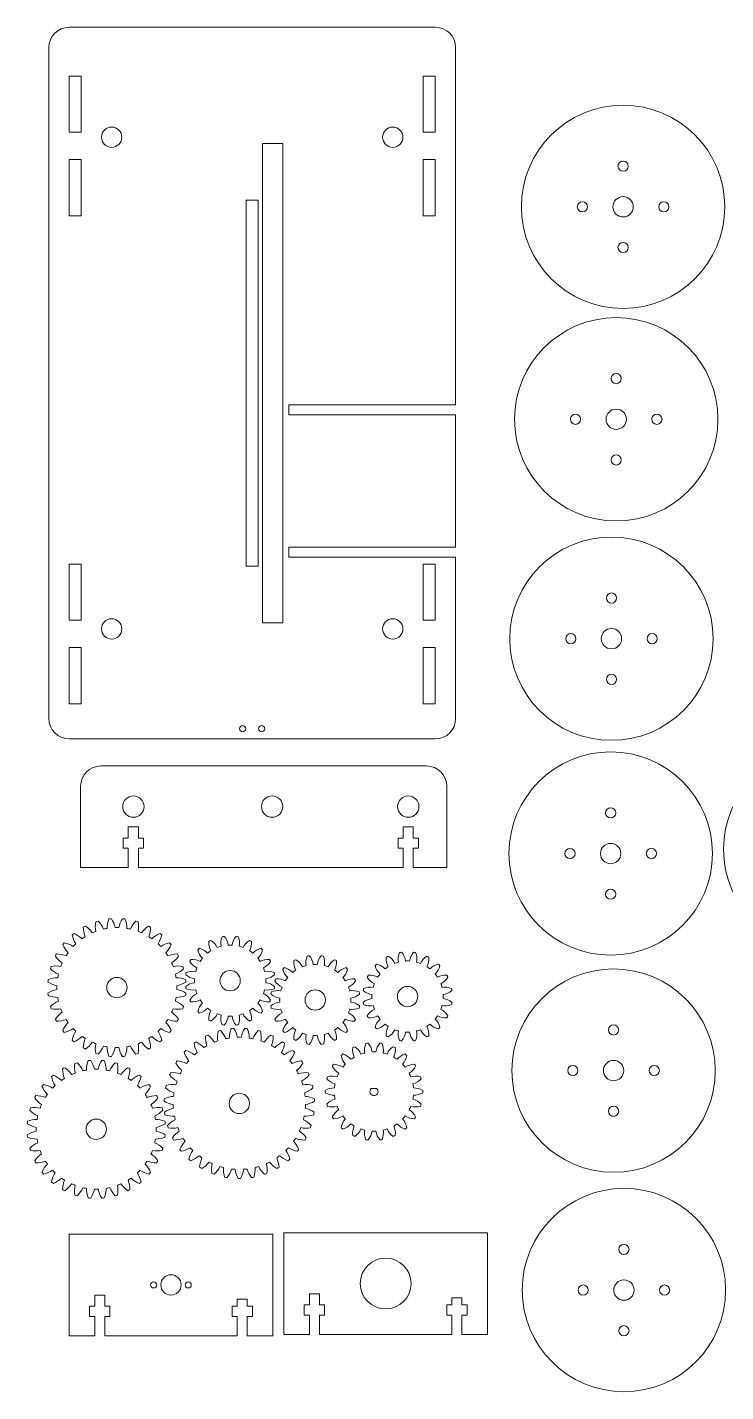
# Model space of a CAD drawing. Header units: millimetres. Extents: x 56 to 812, y 39 to 712.
# Drawn here: x 56 to 399, y 41 to 712 of the extents above; entities that cross this region are included whole.
import ezdxf

# ---------------------------------------------------------------- set-up
doc = ezdxf.new("R2010")
doc.units = ezdxf.units.MM

msp = doc.modelspace()

# ---------------------------------------------------------------- linework, layer by layer
at = {"color": 7, "linetype": 'Continuous', "lineweight": 15}
for p, q in [((256.42, 712.45), (76.42, 712.45)), ((66.42, 702.45), (66.42, 372.45)), ((266.42, 526.8), (266.42, 702.45)), ((82.42, 688.45), (76.42, 688.45)), ((76.42, 688.45), (76.42, 660.8)), ((82.42, 660.8), (82.42, 688.45)), ((256.42, 688.45), (250.42, 688.45)), ((250.42, 688.45), (250.42, 660.8)), ((256.42, 660.8), (256.42, 688.45)), ((76.42, 660.8), (82.42, 660.8)), ((250.42, 660.8), (256.42, 660.8)), ((171.42, 655.32), (171.42, 419.58)), ((181.42, 655.32), (171.42, 655.32)), ((181.42, 419.58), (181.42, 655.32)), ((82.42, 647.39), (76.42, 647.39)), ((76.42, 647.39), (76.42, 619.74)), ((82.42, 619.74), (82.42, 647.39)), ((256.42, 647.39), (250.42, 647.39)), ((250.42, 647.39), (250.42, 619.74)), ((256.42, 619.74), (256.42, 647.39)), ((169.42, 627.45), (163.42, 627.45)), ((163.42, 627.45), (163.42, 447.45)), ((169.42, 447.45), (169.42, 627.45)), ((76.42, 619.74), (82.42, 619.74)), ((250.42, 619.74), (256.42, 619.74)), ((266.42, 526.8), (184.42, 526.8)), ((184.42, 526.8), (184.42, 521.8)), ((184.42, 521.8), (266.42, 521.8)), ((266.42, 456.8), (266.42, 521.8)), ((266.42, 456.8), (184.42, 456.8)), ((184.42, 456.8), (184.42, 451.8)), ((184.42, 451.8), (266.42, 451.8)), ((266.42, 372.45), (266.42, 451.8)), ((82.42, 448.43), (76.42, 448.43)), ((76.42, 448.43), (76.42, 420.78)), ((82.42, 420.78), (82.42, 448.43)), ((163.42, 447.45), (169.42, 447.45)), ((256.42, 448.43), (250.42, 448.43)), ((250.42, 448.43), (250.42, 420.78)), ((256.42, 420.78), (256.42, 448.43)), ((76.42, 420.78), (82.42, 420.78)), ((171.42, 419.58), (181.42, 419.58)), ((250.42, 420.78), (256.42, 420.78)), ((82.42, 407.37), (76.42, 407.37)), ((76.42, 407.37), (76.42, 379.72)), ((82.42, 379.72), (82.42, 407.37)), ((256.42, 407.37), (250.42, 407.37)), ((250.42, 407.37), (250.42, 379.72)), ((256.42, 379.72), (256.42, 407.37)), ((76.42, 379.72), (82.42, 379.72)), ((250.42, 379.72), (256.42, 379.72)), ((76.42, 362.45), (256.42, 362.45)), ((252.07, 349.13), (92.07, 349.13)), ((82.07, 339.13), (82.07, 299.13)), ((262.07, 299.13), (262.07, 339.13)), ((105.52, 319.13), (110.52, 319.13)), ((105.52, 319.13), (105.52, 313.63)), ((110.52, 319.13), (110.52, 313.63)), ((245.62, 319.13), (240.62, 319.13)), ((240.62, 319.13), (240.62, 313.63)), ((245.62, 319.13), (245.62, 313.63)), ((103.02, 313.63), (105.52, 313.63)), ((103.02, 313.63), (103.02, 308.63)), ((110.52, 313.63), (113.02, 313.63)), ((113.02, 313.63), (113.02, 308.63)), ((238.12, 313.63), (240.62, 313.63)), ((238.12, 313.63), (238.12, 308.63)), ((245.62, 313.63), (248.12, 313.63)), ((248.12, 313.63), (248.12, 308.63)), ((103.02, 308.63), (105.52, 308.63)), ((105.52, 308.63), (105.52, 299.13)), ((110.52, 308.63), (110.52, 299.13)), ((110.52, 308.63), (113.02, 308.63)), ((238.12, 308.63), (240.62, 308.63)), ((240.62, 308.63), (240.62, 299.13)), ((245.62, 308.63), (245.62, 299.13)), ((245.62, 308.63), (248.12, 308.63)), ((82.07, 299.13), (105.52, 299.13)), ((110.52, 299.13), (240.62, 299.13)), ((245.62, 299.13), (262.07, 299.13)), ((227.56, 190.5), (224.96, 190.47)), ((76.49, 118.84), (76.49, 68.84)), ((176.49, 118.84), (76.49, 118.84)), ((176.49, 68.84), (176.49, 118.84)), ((182.03, 119.52), (182.03, 69.52)), ((282.03, 119.52), (182.03, 119.52)), ((282.03, 69.52), (282.03, 119.52)), ((93.99, 88.84), (88.99, 88.84)), ((88.99, 88.84), (88.99, 83.34)), ((93.99, 83.34), (93.99, 88.84)), ((199.53, 89.52), (194.53, 89.52)), ((194.53, 89.52), (194.53, 84.02)), ((199.53, 84.02), (199.53, 89.52)), ((269.53, 87.52), (264.53, 87.52)), ((264.53, 87.52), (264.53, 84.02)), ((269.53, 84.02), (269.53, 87.52)), ((88.99, 83.34), (86.49, 83.34)), ((86.49, 83.34), (86.49, 78.34)), ((96.49, 83.34), (93.99, 83.34)), ((96.49, 78.34), (96.49, 83.34)), ((158.99, 83.34), (156.49, 83.34)), ((156.49, 83.34), (156.49, 78.34)), ((163.99, 86.84), (158.99, 86.84)), ((158.99, 86.84), (158.99, 83.34)), ((163.99, 83.34), (163.99, 86.84)), ((166.49, 83.34), (163.99, 83.34)), ((166.49, 78.34), (166.49, 83.34)), ((194.53, 84.02), (192.03, 84.02)), ((192.03, 84.02), (192.03, 79.02)), ((202.03, 84.02), (199.53, 84.02)), ((202.03, 79.02), (202.03, 84.02)), ((264.53, 84.02), (262.03, 84.02)), ((262.03, 84.02), (262.03, 79.02)), ((272.03, 84.02), (269.53, 84.02)), ((272.03, 79.02), (272.03, 84.02)), ((86.49, 78.34), (88.99, 78.34)), ((88.99, 78.34), (88.99, 68.84)), ((93.99, 68.84), (93.99, 78.34)), ((93.99, 78.34), (96.49, 78.34)), ((156.49, 78.34), (158.99, 78.34)), ((158.99, 78.34), (158.99, 68.84)), ((163.99, 68.84), (163.99, 78.34)), ((163.99, 78.34), (166.49, 78.34)), ((192.03, 79.02), (194.53, 79.02)), ((194.53, 79.02), (194.53, 69.52)), ((199.53, 69.52), (199.53, 79.02)), ((199.53, 79.02), (202.03, 79.02)), ((262.03, 79.02), (264.53, 79.02)), ((264.53, 79.02), (264.53, 69.52)), ((269.53, 69.52), (269.53, 79.02)), ((269.53, 79.02), (272.03, 79.02)), ((76.49, 68.84), (88.99, 68.84)), ((93.99, 68.84), (158.99, 68.84)), ((163.99, 68.84), (176.49, 68.84)), ((182.03, 69.52), (194.53, 69.52)), ((199.53, 69.52), (264.53, 69.52)), ((269.53, 69.52), (282.03, 69.52))]:
    msp.add_line(p, q, dxfattribs=at)
for centre, radius in [((348.72, 624.14), 50), ((97.32, 658.38), 5), ((235.53, 658.38), 5), ((348.72, 644.14), 2.5), ((328.72, 624.14), 2.5), ((348.72, 624.14), 5), ((368.72, 624.14), 2.5), ((348.72, 604.14), 2.5), ((345.36, 519.63), 50), ((345.36, 539.63), 2.5), ((345.36, 519.63), 5), ((325.36, 519.63), 2.5), ((365.36, 519.63), 2.5), ((345.36, 499.63), 2.5), ((343.01, 411.72), 50), ((343.01, 431.72), 2.5), ((97.32, 416.52), 5), ((235.53, 416.52), 5), ((343.01, 411.72), 5), ((323.01, 411.72), 2.5), ((363.01, 411.72), 2.5), ((343.01, 391.72), 2.5), ((161.75, 367.45), 1.5), ((171.09, 367.45), 1.5), ((342.63, 306.04), 50), ((448.12, 308.09), 50), ((108.02, 329.13), 5.25), ((176.22, 329.13), 5.25), ((243.12, 329.13), 5.25), ((342.63, 326.04), 2.5), ((342.63, 306.04), 5), ((322.63, 306.04), 2.5), ((362.63, 306.04), 2.5), ((342.63, 286.04), 2.5), ((155.58, 243.49), 5), ((344.06, 199.27), 50), ((99.93, 240.1), 5), ((197.41, 233.99), 5), ((242.79, 235.69), 5), ((344.06, 219.27), 2.5), ((324.06, 199.27), 2.5), ((344.06, 199.27), 5), ((364.06, 199.27), 2.5), ((160.09, 183.14), 5), ((344.06, 179.27), 2.5), ((89.76, 170.42), 5), ((349.14, 91.32), 50), ((349.14, 111.32), 2.5), ((232.03, 94.52), 12.5), ((117.99, 93.84), 1.5), ((126.49, 93.84), 5), ((134.99, 93.84), 1.5), ((349.14, 91.32), 5), ((329.14, 91.32), 2.5), ((369.14, 91.32), 2.5), ((349.14, 71.32), 2.5)]:
    msp.add_circle(centre, radius, dxfattribs=at)
for centre, radius, start, end in [((76.42, 702.45), 10, 90, 180), ((256.42, 702.45), 10, 0, 90), ((76.42, 372.45), 10, 180, 270), ((256.42, 372.45), 10, 270, 0), ((92.07, 339.13), 10, 90, 180), ((252.07, 339.13), 10, 0, 90), ((99.93, 240.1), 34, 117.097, 119.153), ((96.17, 269.93), 12.8, 180.63006, 202.08427), ((77.22, 259.8), 12.8, 34.16573, 55.61994), ((102.06, 270.09), 12.8, 169.38006, 190.83427), ((99.93, 240.1), 34, 105.847, 107.903), ((81.5, 263.86), 12.8, 22.91573, 44.36994), ((99.93, 240.1), 29.5, 99.48271, 103.01729), ((107.87, 269.1), 12.8, 158.13006, 179.58427), ((99.93, 240.1), 34, 94.597, 96.653), ((86.49, 267), 12.8, 11.66573, 33.11994), ((99.93, 240.1), 29.5, 88.23271, 91.76729), ((113.38, 267), 12.8, 146.88006, 168.33427), ((99.93, 240.1), 34, 83.347, 85.403), ((91.99, 269.1), 12.8, 0.41573, 21.86994), ((99.93, 240.1), 29.5, 76.98271, 80.51729), ((118.37, 263.86), 12.8, 135.63006, 157.08427), ((99.93, 240.1), 34, 72.097, 74.153), ((97.8, 270.09), 12.8, 349.16573, 10.61994), ((122.65, 259.8), 12.8, 124.38006, 145.83427), ((99.93, 240.1), 34, 60.847, 62.903), ((103.7, 269.93), 12.8, 337.91573, 359.36994), ((99.93, 240.1), 34, 139.597, 141.653), ((71.41, 249.61), 12.8, 56.66573, 78.11994), ((99.93, 240.1), 34, 128.347, 130.403), ((90.42, 268.62), 12.8, 191.88006, 213.33427), ((73.81, 254.99), 12.8, 45.41573, 66.86994), ((99.93, 240.1), 29.5, 121.98271, 125.51729), ((99.93, 240.1), 29.5, 110.73271, 114.26729), ((99.93, 240.1), 29.5, 65.73271, 69.26729), ((99.93, 240.1), 29.5, 54.48271, 58.01729), ((126.05, 254.99), 12.8, 113.13006, 134.58427), ((109.44, 268.62), 12.8, 326.66573, 348.11994), ((99.93, 240.1), 34, 49.597, 51.653), ((128.46, 249.61), 12.8, 101.88006, 123.33427), ((99.93, 240.1), 34, 38.347, 40.403), ((153.09, 262.12), 8, 174.7925, 209.28707), ((155.58, 243.49), 22, 115.60803, 118.39197), ((141.98, 256.46), 8, 24.71293, 59.2075), ((158.97, 261.98), 8, 156.7925, 191.28707), ((155.58, 243.49), 22, 97.60803, 100.39197), ((146.65, 260.03), 8, 6.71293, 41.2075), ((164.51, 260.03), 8, 138.7925, 173.28707), ((155.58, 243.49), 22, 79.60803, 82.39197), ((152.2, 261.98), 8, 348.71293, 23.2075), ((169.19, 256.46), 8, 120.7925, 155.28707), ((158.08, 262.12), 8, 330.71293, 5.2075), ((155.58, 243.49), 22, 61.60803, 64.39197), ((99.93, 240.1), 34, 150.847, 152.903), ((80.23, 262.81), 12.8, 214.38006, 235.83427), ((70.1, 243.86), 12.8, 67.91573, 89.36994), ((85.04, 266.22), 12.8, 203.13006, 224.58427), ((99.93, 240.1), 29.5, 144.48271, 148.01729), ((99.93, 240.1), 29.5, 133.23271, 136.76729), ((99.93, 240.1), 29.5, 43.23271, 46.76729), ((114.83, 266.22), 12.8, 315.41573, 336.86994), ((99.93, 240.1), 29.5, 31.98271, 35.51729), ((129.77, 243.86), 12.8, 90.63006, 112.08427), ((119.64, 262.81), 12.8, 304.16573, 325.61994), ((99.93, 240.1), 34, 27.097, 29.153), ((155.58, 243.49), 22, 133.60803, 136.39197), ((147.46, 260.44), 8, 192.7925, 227.28707), ((138.64, 251.62), 8, 42.71293, 77.2075), ((155.58, 243.49), 17.5, 122.76933, 129.23067), ((155.58, 243.49), 17.5, 104.76933, 111.23067), ((155.58, 243.49), 17.5, 86.76933, 93.23067), ((155.58, 243.49), 17.5, 68.76933, 75.23067), ((155.58, 243.49), 17.5, 50.76933, 57.23067), ((172.53, 251.62), 8, 102.7925, 137.28707), ((163.71, 260.44), 8, 312.71293, 347.2075), ((155.58, 243.49), 22, 43.60803, 46.39197), ((200.8, 252.47), 8, 156.7925, 191.28707), ((197.41, 233.99), 22, 97.60803, 100.39197), ((188.48, 250.52), 8, 6.71293, 41.2075), ((206.35, 250.52), 8, 138.7925, 173.28707), ((197.41, 233.99), 22, 79.60803, 82.39197), ((194.03, 252.47), 8, 348.71293, 23.2075), ((240.3, 254.31), 8, 174.7925, 209.28707), ((242.79, 235.69), 22, 115.60803, 118.39197), ((229.19, 248.65), 8, 24.71293, 59.2075), ((246.18, 254.17), 8, 156.7925, 191.28707), ((242.79, 235.69), 22, 97.60803, 100.39197), ((233.86, 252.22), 8, 6.71293, 41.2075), ((251.72, 252.22), 8, 138.7925, 173.28707), ((242.79, 235.69), 22, 79.60803, 82.39197), ((239.41, 254.17), 8, 348.71293, 23.2075), ((256.4, 248.65), 8, 120.7925, 155.28707), ((245.29, 254.31), 8, 330.71293, 5.2075), ((242.79, 235.69), 22, 61.60803, 64.39197), ((99.93, 240.1), 34, 162.097, 164.153), ((76.17, 258.53), 12.8, 225.63006, 247.08427), ((69.94, 237.97), 12.8, 79.16573, 100.61994), ((99.93, 240.1), 29.5, 155.73271, 159.26729), ((99.93, 240.1), 29.5, 20.73271, 24.26729), ((129.93, 237.97), 12.8, 79.38006, 100.83427), ((123.69, 258.53), 12.8, 292.91573, 314.36994), ((99.93, 240.1), 34, 15.847, 17.903), ((155.58, 243.49), 22, 151.60803, 154.39197), ((142.62, 257.1), 8, 210.7925, 245.28707), ((136.96, 245.99), 8, 60.71293, 95.2075), ((155.58, 243.49), 17.5, 158.76933, 165.23067), ((155.58, 243.49), 17.5, 140.76933, 147.23067), ((155.58, 243.49), 17.5, 32.76933, 39.23067), ((174.21, 245.99), 8, 84.7925, 119.28707), ((168.55, 257.1), 8, 294.71293, 329.2075), ((155.58, 243.49), 17.5, 14.76933, 21.23067), ((155.58, 243.49), 22, 25.60803, 28.39197), ((197.41, 233.99), 22, 133.60803, 136.39197), ((189.29, 250.93), 8, 192.7925, 227.28707), ((180.47, 242.12), 8, 42.71293, 77.2075), ((197.41, 233.99), 17.5, 122.76933, 129.23067), ((194.92, 252.61), 8, 174.7925, 209.28707), ((197.41, 233.99), 22, 115.60803, 118.39197), ((183.81, 246.95), 8, 24.71293, 59.2075), ((197.41, 233.99), 17.5, 104.76933, 111.23067), ((197.41, 233.99), 17.5, 86.76933, 93.23067), ((197.41, 233.99), 17.5, 68.76933, 75.23067), ((211.02, 246.95), 8, 120.7925, 155.28707), ((199.91, 252.61), 8, 330.71293, 5.2075), ((197.41, 233.99), 17.5, 50.76933, 57.23067), ((197.41, 233.99), 22, 61.60803, 64.39197), ((214.36, 242.12), 8, 102.7925, 137.28707), ((205.54, 250.93), 8, 312.71293, 347.2075), ((197.41, 233.99), 22, 43.60803, 46.39197), ((242.79, 235.69), 22, 133.60803, 136.39197), ((234.67, 252.63), 8, 192.7925, 227.28707), ((225.85, 243.82), 8, 42.71293, 77.2075), ((242.79, 235.69), 17.5, 122.76933, 129.23067), ((242.79, 235.69), 17.5, 104.76933, 111.23067), ((242.79, 235.69), 17.5, 86.76933, 93.23067), ((242.79, 235.69), 17.5, 68.76933, 75.23067), ((242.79, 235.69), 17.5, 50.76933, 57.23067), ((259.74, 243.82), 8, 102.7925, 137.28707), ((250.92, 252.63), 8, 312.71293, 347.2075), ((242.79, 235.69), 22, 43.60803, 46.39197), ((99.93, 240.1), 34, 173.347, 175.403), ((73.03, 253.54), 12.8, 236.88006, 258.33427), ((70.93, 232.16), 12.8, 90.41573, 111.86994), ((99.93, 240.1), 29.5, 166.98271, 170.51729), ((99.93, 240.1), 29.5, 9.48271, 13.01729), ((128.93, 232.16), 12.8, 68.13006, 89.58427), ((126.83, 253.54), 12.8, 281.66573, 303.11994), ((99.93, 240.1), 34, 4.597, 6.653), ((155.58, 243.49), 22, 169.60803, 172.39197), ((139.05, 252.42), 8, 228.7925, 263.28707), ((139.05, 234.56), 8, 96.71293, 131.2075), ((137.1, 240.11), 8, 78.71293, 113.2075), ((155.58, 243.49), 17.5, 176.76933, 183.23067), ((174.07, 240.11), 8, 66.7925, 101.28707), ((172.12, 252.42), 8, 276.71293, 311.2075), ((155.58, 243.49), 17.5, 356.76933, 3.23067), ((172.12, 234.56), 8, 48.7925, 83.28707), ((155.58, 243.49), 22, 7.60803, 10.39197), ((197.41, 233.99), 22, 151.60803, 154.39197), ((184.45, 247.59), 8, 210.7925, 245.28707), ((178.79, 236.48), 8, 60.71293, 95.2075), ((197.41, 233.99), 17.5, 140.76933, 147.23067), ((197.41, 233.99), 17.5, 32.76933, 39.23067), ((216.04, 236.48), 8, 84.7925, 119.28707), ((210.38, 247.59), 8, 294.71293, 329.2075), ((197.41, 233.99), 22, 25.60803, 28.39197), ((242.79, 235.69), 22, 151.60803, 154.39197), ((229.83, 249.29), 8, 210.7925, 245.28707), ((224.17, 238.18), 8, 60.71293, 95.2075), ((242.79, 235.69), 17.5, 158.76933, 165.23067), ((242.79, 235.69), 17.5, 140.76933, 147.23067), ((242.79, 235.69), 17.5, 32.76933, 39.23067), ((261.42, 238.18), 8, 84.7925, 119.28707), ((255.76, 249.29), 8, 294.71293, 329.2075), ((242.79, 235.69), 17.5, 14.76933, 21.23067), ((242.79, 235.69), 22, 25.60803, 28.39197), ((73.03, 226.65), 12.8, 101.66573, 123.11994), ((99.93, 240.1), 34, 184.597, 186.653), ((70.93, 248.04), 12.8, 248.13006, 269.58427), ((99.93, 240.1), 29.5, 178.23271, 181.76729), ((99.93, 240.1), 29.5, 189.48271, 193.01729), ((99.93, 240.1), 29.5, 346.98271, 350.51729), ((128.93, 248.04), 12.8, 270.41573, 291.86994), ((99.93, 240.1), 29.5, 358.23271, 1.76729), ((126.83, 226.65), 12.8, 56.88006, 78.33427), ((99.93, 240.1), 34, 353.347, 355.403), ((155.58, 243.49), 22, 187.60803, 190.39197), ((137.1, 246.88), 8, 246.7925, 281.28707), ((142.62, 229.89), 8, 114.71293, 149.2075), ((155.58, 243.49), 17.5, 194.76933, 201.23067), ((155.58, 243.49), 17.5, 338.76933, 345.23067), ((168.55, 229.89), 8, 30.7925, 65.28707), ((174.07, 246.88), 8, 258.71293, 293.2075), ((197.41, 233.99), 22, 169.60803, 172.39197), ((180.88, 242.92), 8, 228.7925, 263.28707), ((178.93, 230.6), 8, 78.71293, 113.2075), ((155.58, 243.49), 22, 349.60803, 352.39197), ((197.41, 233.99), 17.5, 176.76933, 183.23067), ((197.41, 233.99), 17.5, 158.76933, 165.23067), ((197.41, 233.99), 17.5, 14.76933, 21.23067), ((215.9, 230.6), 8, 66.7925, 101.28707), ((213.95, 242.92), 8, 276.71293, 311.2075), ((197.41, 233.99), 17.5, 356.76933, 3.23067), ((197.41, 233.99), 22, 7.60803, 10.39197), ((242.79, 235.69), 22, 169.60803, 172.39197), ((226.26, 244.62), 8, 228.7925, 263.28707), ((224.31, 232.3), 8, 78.71293, 113.2075), ((242.79, 235.69), 17.5, 176.76933, 183.23067), ((261.28, 232.3), 8, 66.7925, 101.28707), ((259.33, 244.62), 8, 276.71293, 311.2075), ((242.79, 235.69), 17.5, 356.76933, 3.23067), ((242.79, 235.69), 22, 7.60803, 10.39197), ((76.17, 221.66), 12.8, 112.91573, 134.36994), ((99.93, 240.1), 34, 195.847, 197.903), ((69.94, 242.23), 12.8, 259.38006, 280.83427), ((99.93, 240.1), 29.5, 200.73271, 204.26729), ((99.93, 240.1), 29.5, 335.73271, 339.26729), ((129.93, 242.23), 12.8, 259.16573, 280.61994), ((123.69, 221.66), 12.8, 45.63006, 67.08427), ((99.93, 240.1), 34, 342.097, 344.153), ((155.58, 243.49), 22, 205.60803, 208.39197), ((136.96, 241), 8, 264.7925, 299.28707), ((147.46, 226.55), 8, 132.71293, 167.2075), ((155.58, 243.49), 22, 223.60803, 226.39197), ((138.64, 235.36), 8, 282.7925, 317.28707), ((155.58, 243.49), 17.5, 212.76933, 219.23067), ((155.58, 243.49), 17.5, 230.76933, 237.23067), ((153.09, 224.86), 8, 150.71293, 185.2075), ((155.58, 243.49), 17.5, 302.76933, 309.23067), ((158.08, 224.86), 8, 354.7925, 29.28707), ((172.53, 235.36), 8, 222.71293, 257.2075), ((155.58, 243.49), 17.5, 320.76933, 327.23067), ((163.71, 226.55), 8, 12.7925, 47.28707), ((174.21, 241), 8, 240.71293, 275.2075), ((155.58, 243.49), 22, 313.60803, 316.39197), ((155.58, 243.49), 22, 331.60803, 334.39197), ((180.88, 225.06), 8, 96.71293, 131.2075), ((197.41, 233.99), 22, 187.60803, 190.39197), ((178.93, 237.37), 8, 246.7925, 281.28707), ((197.41, 233.99), 17.5, 194.76933, 201.23067), ((197.41, 233.99), 17.5, 338.76933, 345.23067), ((215.9, 237.37), 8, 258.71293, 293.2075), ((213.95, 225.06), 8, 48.7925, 83.28707), ((197.41, 233.99), 22, 349.60803, 352.39197), ((226.26, 226.76), 8, 96.71293, 131.2075), ((242.79, 235.69), 22, 187.60803, 190.39197), ((224.31, 239.07), 8, 246.7925, 281.28707), ((229.83, 222.08), 8, 114.71293, 149.2075), ((242.79, 235.69), 17.5, 194.76933, 201.23067), ((242.79, 235.69), 17.5, 338.76933, 345.23067), ((255.76, 222.08), 8, 30.7925, 65.28707), ((261.28, 239.07), 8, 258.71293, 293.2075), ((259.33, 226.76), 8, 48.7925, 83.28707), ((242.79, 235.69), 22, 349.60803, 352.39197), ((80.23, 217.38), 12.8, 124.16573, 145.61994), ((99.93, 240.1), 34, 207.097, 209.153), ((70.1, 236.33), 12.8, 270.63006, 292.08427), ((85.04, 213.98), 12.8, 135.41573, 156.86994), ((99.93, 240.1), 29.5, 211.98271, 215.51729), ((99.93, 240.1), 29.5, 324.48271, 328.01729), ((114.83, 213.98), 12.8, 23.13006, 44.58427), ((129.77, 236.33), 12.8, 247.91573, 269.36994), ((119.64, 217.38), 12.8, 34.38006, 55.83427), ((99.93, 240.1), 34, 330.847, 332.903), ((155.58, 243.49), 22, 241.60803, 244.39197), ((141.98, 230.52), 8, 300.7925, 335.28707), ((155.58, 243.49), 17.5, 248.76933, 255.23067), ((158.97, 225.01), 8, 168.71293, 203.2075), ((155.58, 243.49), 22, 259.60803, 262.39197), ((146.65, 226.96), 8, 318.7925, 353.28707), ((155.58, 243.49), 17.5, 266.76933, 273.23067), ((164.51, 226.96), 8, 186.71293, 221.2075), ((155.58, 243.49), 22, 277.60803, 280.39197), ((152.2, 225.01), 8, 336.7925, 11.28707), ((155.58, 243.49), 17.5, 284.76933, 291.23067), ((169.19, 230.52), 8, 204.71293, 239.2075), ((155.58, 243.49), 22, 295.60803, 298.39197), ((184.45, 220.38), 8, 114.71293, 149.2075), ((197.41, 233.99), 22, 205.60803, 208.39197), ((178.79, 231.49), 8, 264.7925, 299.28707), ((189.29, 217.04), 8, 132.71293, 167.2075), ((197.41, 233.99), 17.5, 212.76933, 219.23067), ((197.41, 233.99), 17.5, 320.76933, 327.23067), ((205.54, 217.04), 8, 12.7925, 47.28707), ((216.04, 231.49), 8, 240.71293, 275.2075), ((210.38, 220.38), 8, 30.7925, 65.28707), ((197.41, 233.99), 22, 331.60803, 334.39197), ((242.79, 235.69), 22, 205.60803, 208.39197), ((224.17, 233.19), 8, 264.7925, 299.28707), ((234.67, 218.74), 8, 132.71293, 167.2075), ((225.85, 227.56), 8, 282.7925, 317.28707), ((242.79, 235.69), 17.5, 212.76933, 219.23067), ((242.79, 235.69), 17.5, 230.76933, 237.23067), ((242.79, 235.69), 17.5, 302.76933, 309.23067), ((259.74, 227.56), 8, 222.71293, 257.2075), ((242.79, 235.69), 17.5, 320.76933, 327.23067), ((250.92, 218.74), 8, 12.7925, 47.28707), ((261.42, 233.19), 8, 240.71293, 275.2075), ((242.79, 235.69), 22, 331.60803, 334.39197), ((99.93, 240.1), 34, 218.347, 220.403), ((71.41, 230.59), 12.8, 281.88006, 303.33427), ((90.42, 211.57), 12.8, 146.66573, 168.11994), ((99.93, 240.1), 29.5, 223.23271, 226.76729), ((73.81, 225.2), 12.8, 293.13006, 314.58427), ((99.93, 240.1), 29.5, 234.48271, 238.01729), ((96.17, 210.26), 12.8, 157.91573, 179.36994), ((99.93, 240.1), 29.5, 301.98271, 305.51729), ((103.7, 210.26), 12.8, 0.63006, 22.08427), ((126.05, 225.2), 12.8, 225.41573, 246.86994), ((99.93, 240.1), 29.5, 313.23271, 316.76729), ((109.44, 211.57), 12.8, 11.88006, 33.33427), ((128.46, 230.59), 12.8, 236.66573, 258.11994), ((99.93, 240.1), 34, 319.597, 321.653), ((157.47, 215.92), 14, 178.86675, 198.47508), ((160.09, 183.14), 37, 114.75424, 116.67433), ((136.08, 205.62), 14, 32.95349, 52.56182), ((163.37, 215.86), 14, 168.58104, 188.18936), ((160.09, 183.14), 37, 104.46853, 106.38861), ((140.48, 209.54), 14, 22.66778, 42.27611), ((160.09, 183.14), 32.5, 98.70179, 101.86964), ((169.16, 214.75), 14, 158.29532, 177.90365), ((160.09, 183.14), 37, 94.18281, 96.1029), ((145.51, 212.62), 14, 12.38207, 31.99039), ((160.09, 183.14), 32.5, 88.41608, 91.58392), ((174.66, 212.62), 14, 148.00961, 167.61793), ((160.09, 183.14), 37, 83.8971, 85.81719), ((151.01, 214.75), 14, 2.09635, 21.70468), ((160.09, 183.14), 32.5, 78.13036, 81.29821), ((179.69, 209.54), 14, 137.72389, 157.33222), ((160.09, 183.14), 37, 73.61139, 75.53147), ((156.8, 215.86), 14, 351.81064, 11.41896), ((184.09, 205.62), 14, 127.43818, 147.04651), ((160.09, 183.14), 37, 63.32567, 65.24576), ((162.7, 215.92), 14, 341.52492, 1.13325), ((197.41, 233.99), 22, 223.60803, 226.39197), ((180.47, 225.86), 8, 282.7925, 317.28707), ((197.41, 233.99), 17.5, 230.76933, 237.23067), ((194.92, 215.36), 8, 150.71293, 185.2075), ((183.81, 221.02), 8, 300.7925, 335.28707), ((197.41, 233.99), 17.5, 248.76933, 255.23067), ((200.8, 215.5), 8, 168.71293, 203.2075), ((188.48, 217.45), 8, 318.7925, 353.28707), ((197.41, 233.99), 17.5, 266.76933, 273.23067), ((206.35, 217.45), 8, 186.71293, 221.2075), ((194.03, 215.5), 8, 336.7925, 11.28707), ((197.41, 233.99), 17.5, 284.76933, 291.23067), ((211.02, 221.02), 8, 204.71293, 239.2075), ((197.41, 233.99), 17.5, 302.76933, 309.23067), ((199.91, 215.36), 8, 354.7925, 29.28707), ((214.36, 225.86), 8, 222.71293, 257.2075), ((197.41, 233.99), 22, 313.60803, 316.39197), ((242.79, 235.69), 22, 223.60803, 226.39197), ((240.3, 217.06), 8, 150.71293, 185.2075), ((242.79, 235.69), 22, 241.60803, 244.39197), ((229.19, 222.72), 8, 300.7925, 335.28707), ((242.79, 235.69), 17.5, 248.76933, 255.23067), ((246.18, 217.2), 8, 168.71293, 203.2075), ((233.86, 219.15), 8, 318.7925, 353.28707), ((242.79, 235.69), 17.5, 266.76933, 273.23067), ((251.72, 219.15), 8, 186.71293, 221.2075), ((239.41, 217.2), 8, 336.7925, 11.28707), ((242.79, 235.69), 17.5, 284.76933, 291.23067), ((256.4, 222.72), 8, 204.71293, 239.2075), ((245.29, 217.06), 8, 354.7925, 29.28707), ((242.79, 235.69), 22, 295.60803, 298.39197), ((242.79, 235.69), 22, 313.60803, 316.39197), ((99.93, 240.1), 34, 229.597, 231.653), ((99.93, 240.1), 34, 240.847, 242.903), ((77.22, 220.39), 12.8, 304.38006, 325.83427), ((99.93, 240.1), 29.5, 245.73271, 249.26729), ((102.06, 210.1), 12.8, 169.16573, 190.61994), ((81.5, 216.34), 12.8, 315.63006, 337.08427), ((99.93, 240.1), 29.5, 256.98271, 260.51729), ((107.87, 211.1), 12.8, 180.41573, 201.86994), ((86.49, 213.2), 12.8, 326.88006, 348.33427), ((99.93, 240.1), 29.5, 268.23271, 271.76729), ((113.38, 213.2), 12.8, 191.66573, 213.11994), ((91.99, 211.1), 12.8, 338.13006, 359.58427), ((99.93, 240.1), 29.5, 279.48271, 283.01729), ((118.37, 216.34), 12.8, 202.91573, 224.36994), ((99.93, 240.1), 29.5, 290.73271, 294.26729), ((97.8, 210.1), 12.8, 349.38006, 10.83427), ((122.65, 220.39), 12.8, 214.16573, 235.61994), ((99.93, 240.1), 34, 297.097, 299.153), ((99.93, 240.1), 34, 308.347, 310.403), ((160.09, 183.14), 37, 135.32567, 137.24576), ((146.12, 212.91), 14, 199.43818, 219.04651), ((129.71, 195.75), 14, 53.52492, 73.13325), ((160.09, 183.14), 37, 125.03996, 126.96004), ((151.66, 214.93), 14, 189.15246, 208.76079), ((160.09, 183.14), 32.5, 129.55893, 132.72678), ((132.45, 200.97), 14, 43.23921, 62.84754), ((160.09, 183.14), 32.5, 119.27322, 122.44107), ((160.09, 183.14), 32.5, 108.98751, 112.15535), ((160.09, 183.14), 32.5, 67.84465, 71.01249), ((160.09, 183.14), 32.5, 57.55893, 60.72678), ((187.72, 200.97), 14, 117.15246, 136.76079), ((168.51, 214.93), 14, 331.23921, 350.84754), ((160.09, 183.14), 32.5, 47.27322, 50.44107), ((160.09, 183.14), 37, 53.03996, 54.96004), ((190.46, 195.75), 14, 106.86675, 126.47508), ((174.05, 212.91), 14, 320.95349, 340.56182), ((160.09, 183.14), 37, 42.75424, 44.67433), ((197.41, 233.99), 22, 241.60803, 244.39197), ((197.41, 233.99), 22, 259.60803, 262.39197), ((197.41, 233.99), 22, 277.60803, 280.39197), ((197.41, 233.99), 22, 295.60803, 298.39197), ((224.55, 209.56), 8.8, 173.51196, 204.82125), ((226.28, 188.96), 24, 113.22328, 115.86763), ((211.84, 203.76), 8.8, 24.26966, 55.57895), ((230.42, 209.22), 8.8, 157.14832, 188.45761), ((226.28, 188.96), 24, 96.85964, 99.50399), ((216.59, 207.23), 8.8, 7.90603, 39.21532), ((226.28, 188.96), 19.5, 87.15396, 92.84604), ((235.96, 207.23), 8.8, 140.78468, 172.09397), ((226.28, 188.96), 24, 80.49601, 83.14036), ((222.13, 209.22), 8.8, 351.54239, 22.85168), ((240.72, 203.76), 8.8, 124.42105, 155.73034), ((226.28, 188.96), 24, 64.13237, 66.77672), ((228, 209.56), 8.8, 335.17875, 6.48804), ((242.79, 235.69), 22, 259.60803, 262.39197), ((242.79, 235.69), 22, 277.60803, 280.39197), ((91.89, 200.42), 12.8, 169.38006, 190.83427), ((89.76, 170.42), 34, 105.847, 107.903), ((71.32, 194.18), 12.8, 22.91573, 44.36994), ((97.7, 199.42), 12.8, 158.13006, 179.58427), ((89.76, 170.42), 34, 94.597, 96.653), ((76.31, 197.32), 12.8, 11.66573, 33.11994), ((99.93, 240.1), 34, 252.097, 254.153), ((103.2, 197.32), 12.8, 146.88006, 168.33427), ((89.76, 170.42), 34, 83.347, 85.403), ((81.82, 199.42), 12.8, 0.41573, 21.86994), ((99.93, 240.1), 34, 263.347, 265.403), ((108.19, 194.18), 12.8, 135.63006, 157.08427), ((89.76, 170.42), 34, 72.097, 74.153), ((87.63, 200.42), 12.8, 349.16573, 10.61994), ((99.93, 240.1), 34, 274.597, 276.653), ((99.93, 240.1), 34, 285.847, 287.903), ((160.09, 183.14), 37, 145.61139, 147.53147), ((141.03, 209.94), 14, 209.72389, 229.33222), ((127.95, 190.13), 14, 63.81064, 83.41896), ((160.09, 183.14), 32.5, 139.84465, 143.01249), ((160.09, 183.14), 32.5, 36.98751, 40.15535), ((192.22, 190.13), 14, 96.58104, 116.18936), ((179.14, 209.94), 14, 310.66778, 330.27611), ((160.09, 183.14), 37, 32.46853, 34.38861), ((226.28, 188.96), 24, 145.95055, 148.5949), ((213.69, 205.36), 8.8, 206.23923, 237.54852), ((206.13, 193.6), 8.8, 56.99694, 88.30623), ((226.28, 188.96), 24, 129.58692, 132.23126), ((218.82, 208.24), 8.8, 189.87559, 221.18488), ((226.28, 188.96), 19.5, 136.24487, 141.93695), ((208.26, 199.09), 8.8, 40.6333, 71.94259), ((226.28, 188.96), 19.5, 119.88123, 125.57331), ((226.28, 188.96), 19.5, 103.5176, 109.20967), ((226.28, 188.96), 19.5, 70.79033, 76.4824), ((226.28, 188.96), 19.5, 54.42669, 60.11877), ((244.3, 199.09), 8.8, 108.05741, 139.3667), ((233.74, 208.24), 8.8, 318.81512, 350.12441), ((226.28, 188.96), 19.5, 38.06305, 43.75513), ((226.28, 188.96), 24, 47.76874, 50.41308), ((246.42, 193.6), 8.8, 91.69377, 123.00306), ((238.87, 205.36), 8.8, 302.45148, 333.76077), ((226.28, 188.96), 24, 31.4051, 34.04945), ((89.76, 170.42), 34, 128.347, 130.403), ((80.25, 198.95), 12.8, 191.88006, 213.33427), ((63.64, 185.32), 12.8, 45.41573, 66.86994), ((89.76, 170.42), 29.5, 121.98271, 125.51729), ((89.76, 170.42), 34, 117.097, 119.153), ((85.99, 200.26), 12.8, 180.63006, 202.08427), ((67.04, 190.13), 12.8, 34.16573, 55.61994), ((89.76, 170.42), 29.5, 110.73271, 114.26729), ((89.76, 170.42), 29.5, 99.48271, 103.01729), ((89.76, 170.42), 29.5, 88.23271, 91.76729), ((89.76, 170.42), 29.5, 76.98271, 80.51729), ((89.76, 170.42), 29.5, 65.73271, 69.26729), ((112.47, 190.13), 12.8, 124.38006, 145.83427), ((89.76, 170.42), 34, 60.847, 62.903), ((93.52, 200.26), 12.8, 337.91573, 359.36994), ((89.76, 170.42), 29.5, 54.48271, 58.01729), ((115.88, 185.32), 12.8, 113.13006, 134.58427), ((99.27, 198.95), 12.8, 326.66573, 348.11994), ((89.76, 170.42), 34, 49.597, 51.653), ((160.09, 183.14), 37, 155.8971, 157.81719), ((136.55, 206.11), 14, 220.00961, 239.61793), ((127.22, 184.27), 14, 74.09635, 93.70468), ((160.09, 183.14), 32.5, 150.13036, 153.29821), ((160.09, 183.14), 32.5, 26.70179, 29.86964), ((192.96, 184.27), 14, 86.29532, 105.90365), ((183.62, 206.11), 14, 300.38207, 319.99039), ((160.09, 183.14), 37, 22.18281, 24.1029), ((226.28, 188.96), 24, 162.31419, 164.95854), ((209.58, 201.15), 8.8, 222.60287, 253.91216), ((205.64, 187.74), 8.8, 73.36057, 104.66986), ((226.28, 188.96), 19.5, 152.60851, 158.30058), ((226.28, 188.96), 19.5, 21.69942, 27.39149), ((246.91, 187.74), 8.8, 75.33014, 106.63943), ((242.98, 201.15), 8.8, 286.08784, 317.39713), ((226.28, 188.96), 24, 15.04146, 17.68581), ((89.76, 170.42), 34, 139.597, 141.653), ((74.86, 196.54), 12.8, 203.13006, 224.58427), ((61.23, 179.93), 12.8, 56.66573, 78.11994), ((89.76, 170.42), 29.5, 133.23271, 136.76729), ((89.76, 170.42), 29.5, 43.23271, 46.76729), ((118.28, 179.93), 12.8, 101.88006, 123.33427), ((104.65, 196.54), 12.8, 315.41573, 336.86994), ((89.76, 170.42), 34, 38.347, 40.403), ((160.09, 183.14), 37, 166.18281, 168.1029), ((132.82, 201.53), 14, 230.29532, 249.90365), ((127.54, 178.39), 14, 84.38207, 103.99039), ((160.09, 183.14), 32.5, 170.70179, 173.86964), ((160.09, 183.14), 32.5, 160.41608, 163.58392), ((160.09, 183.14), 32.5, 16.41608, 19.58392), ((192.63, 178.39), 14, 76.00961, 95.61793), ((187.35, 201.53), 14, 290.09635, 309.70468), ((160.09, 183.14), 32.5, 6.13036, 9.29821), ((160.09, 183.14), 37, 11.8971, 13.81719), ((206.82, 181.98), 8.8, 89.72421, 121.0335), ((226.28, 188.96), 24, 178.67783, 181.32217), ((206.82, 195.95), 8.8, 238.9665, 270.27579), ((226.28, 188.96), 19.5, 168.97214, 174.66422), ((226.28, 188.96), 2, 131.16888, 50.09727), ((226.28, 188.96), 19.5, 5.33578, 11.02786), ((245.73, 181.98), 8.8, 58.9665, 90.27579), ((245.73, 195.95), 8.8, 269.72421, 301.0335), ((226.28, 188.96), 24, 358.67783, 1.32217), ((89.76, 170.42), 34, 150.847, 152.903), ((70.05, 193.14), 12.8, 214.38006, 235.83427), ((59.92, 174.19), 12.8, 67.91573, 89.36994), ((89.76, 170.42), 29.5, 155.73271, 159.26729), ((89.76, 170.42), 29.5, 144.48271, 148.01729), ((89.76, 170.42), 29.5, 31.98271, 35.51729), ((119.59, 174.19), 12.8, 90.63006, 112.08427), ((109.46, 193.14), 12.8, 304.16573, 325.61994), ((89.76, 170.42), 29.5, 20.73271, 24.26729), ((89.76, 170.42), 34, 27.097, 29.153), ((160.09, 183.14), 37, 176.46853, 178.38861), ((129.98, 196.37), 14, 240.58104, 260.18936), ((128.91, 172.65), 14, 94.66778, 114.27611), ((160.09, 183.14), 32.5, 180.98751, 184.15535), ((191.26, 172.65), 14, 65.72389, 85.33222), ((160.09, 183.14), 32.5, 355.84465, 359.01249), ((190.2, 196.37), 14, 279.81064, 299.41896), ((160.09, 183.14), 37, 1.61139, 3.53147), ((209.58, 176.78), 8.8, 106.08784, 137.39713), ((226.28, 188.96), 24, 195.04146, 197.68581), ((205.64, 190.19), 8.8, 255.33014, 286.63943), ((226.28, 188.96), 19.5, 185.33578, 191.02786), ((226.28, 188.96), 19.5, 201.69942, 207.39149), ((226.28, 188.96), 19.5, 332.60851, 338.30058), ((246.91, 190.19), 8.8, 253.36057, 284.66986), ((226.28, 188.96), 19.5, 348.97214, 354.66422), ((242.98, 176.78), 8.8, 42.60287, 73.91216), ((226.28, 188.96), 24, 342.31419, 344.95854), ((60.76, 162.48), 12.8, 90.41573, 111.86994), ((89.76, 170.42), 34, 162.097, 164.153), ((66, 188.86), 12.8, 225.63006, 247.08427), ((59.76, 168.29), 12.8, 79.16573, 100.61994), ((89.76, 170.42), 29.5, 166.98271, 170.51729), ((119.75, 168.29), 12.8, 79.38006, 100.83427), ((113.52, 188.86), 12.8, 292.91573, 314.36994), ((89.76, 170.42), 29.5, 9.48271, 13.01729), ((118.76, 162.48), 12.8, 68.13006, 89.58427), ((89.76, 170.42), 34, 15.847, 17.903), ((131.29, 167.25), 14, 104.95349, 124.56182), ((160.09, 183.14), 37, 186.75424, 188.67433), ((128.1, 190.78), 14, 250.86675, 270.47508), ((134.58, 162.37), 14, 115.23921, 134.84754), ((160.09, 183.14), 32.5, 191.27322, 194.44107), ((160.09, 183.14), 32.5, 345.55893, 348.72678), ((185.59, 162.37), 14, 45.15246, 64.76079), ((192.07, 190.78), 14, 269.52492, 289.13325), ((188.89, 167.25), 14, 55.43818, 75.04651), ((160.09, 183.14), 37, 351.32567, 353.24576), ((213.69, 172.57), 8.8, 122.45148, 153.76077), ((226.28, 188.96), 24, 211.4051, 214.04945), ((206.13, 184.32), 8.8, 271.69377, 303.00306), ((218.82, 169.68), 8.8, 138.81512, 170.12441), ((226.28, 188.96), 19.5, 218.06305, 223.75513), ((226.28, 188.96), 19.5, 316.24487, 321.93695), ((233.74, 169.68), 8.8, 9.87559, 41.18488), ((246.42, 184.32), 8.8, 236.99694, 268.30623), ((238.87, 172.57), 8.8, 26.23923, 57.54852), ((226.28, 188.96), 24, 325.95055, 328.5949), ((89.76, 170.42), 34, 173.347, 175.403), ((62.86, 183.87), 12.8, 236.88006, 258.33427), ((62.86, 156.98), 12.8, 101.66573, 123.11994), ((89.76, 170.42), 29.5, 178.23271, 181.76729), ((116.66, 183.87), 12.8, 281.66573, 303.11994), ((89.76, 170.42), 29.5, 358.23271, 1.76729), ((116.66, 156.98), 12.8, 56.88006, 78.33427), ((89.76, 170.42), 34, 4.597, 6.653), ((160.09, 183.14), 37, 197.03996, 198.96004), ((127.25, 184.95), 14, 261.15246, 280.76079), ((138.7, 158.15), 14, 125.52492, 145.13325), ((160.09, 183.14), 32.5, 201.55893, 204.72678), ((160.09, 183.14), 32.5, 335.27322, 338.44107), ((181.47, 158.15), 14, 34.86675, 54.47508), ((192.93, 184.95), 14, 259.23921, 278.84754), ((160.09, 183.14), 37, 341.03996, 342.96004), ((226.28, 188.96), 24, 227.76874, 230.41308), ((208.26, 178.83), 8.8, 288.05741, 319.3667), ((226.28, 188.96), 19.5, 234.42669, 240.11877), ((224.55, 168.36), 8.8, 155.17875, 186.48804), ((211.84, 174.17), 8.8, 304.42105, 335.73034), ((226.28, 188.96), 19.5, 250.79033, 256.4824), ((230.42, 168.71), 8.8, 171.54239, 202.85168), ((216.59, 170.7), 8.8, 320.78468, 352.09397), ((226.28, 188.96), 19.5, 267.15396, 272.84604), ((235.96, 170.7), 8.8, 187.90603, 219.21532), ((222.13, 168.71), 8.8, 337.14832, 8.45761), ((226.28, 188.96), 19.5, 283.5176, 289.20967), ((240.72, 174.17), 8.8, 204.26966, 235.57895), ((226.28, 188.96), 19.5, 299.88123, 305.57331), ((228, 168.36), 8.8, 353.51196, 24.82125), ((244.3, 178.83), 8.8, 220.6333, 251.94259), ((226.28, 188.96), 24, 309.58692, 312.23126), ((89.76, 170.42), 34, 184.597, 186.653), ((60.76, 178.36), 12.8, 248.13006, 269.58427), ((66, 151.99), 12.8, 112.91573, 134.36994), ((89.76, 170.42), 34, 195.847, 197.903), ((89.76, 170.42), 29.5, 189.48271, 193.01729), ((89.76, 170.42), 29.5, 346.98271, 350.51729), ((113.52, 151.99), 12.8, 45.63006, 67.08427), ((118.76, 178.36), 12.8, 270.41573, 291.86994), ((89.76, 170.42), 34, 342.097, 344.153), ((89.76, 170.42), 34, 353.347, 355.403), ((160.09, 183.14), 37, 207.32567, 209.24576), ((127.45, 179.05), 14, 271.43818, 291.04651), ((143.51, 154.73), 14, 135.81064, 155.41896), ((128.7, 173.29), 14, 281.72389, 301.33222), ((160.09, 183.14), 32.5, 211.84465, 215.01249), ((160.09, 183.14), 32.5, 222.13036, 225.29821), ((160.09, 183.14), 32.5, 314.70179, 317.86964), ((191.47, 173.29), 14, 238.66778, 258.27611), ((160.09, 183.14), 32.5, 324.98751, 328.15535), ((176.67, 154.73), 14, 24.58104, 44.18936), ((192.72, 179.05), 14, 248.95349, 268.56182), ((160.09, 183.14), 37, 330.75424, 332.67433), ((226.28, 188.96), 24, 244.13237, 246.77672), ((226.28, 188.96), 24, 260.49601, 263.14036), ((226.28, 188.96), 24, 276.85964, 279.50399), ((226.28, 188.96), 24, 293.22328, 295.86763), ((59.76, 172.55), 12.8, 259.38006, 280.83427), ((70.05, 147.71), 12.8, 124.16573, 145.61994), ((89.76, 170.42), 34, 207.097, 209.153), ((59.92, 166.66), 12.8, 270.63006, 292.08427), ((89.76, 170.42), 29.5, 200.73271, 204.26729), ((89.76, 170.42), 29.5, 211.98271, 215.51729), ((89.76, 170.42), 29.5, 324.48271, 328.01729), ((119.59, 166.66), 12.8, 247.91573, 269.36994), ((89.76, 170.42), 29.5, 335.73271, 339.26729), ((109.46, 147.71), 12.8, 34.38006, 55.83427), ((119.75, 172.55), 12.8, 259.16573, 280.61994), ((89.76, 170.42), 34, 330.847, 332.903), ((160.09, 183.14), 37, 217.61139, 219.53147), ((148.85, 152.23), 14, 146.09635, 165.70468), ((160.09, 183.14), 37, 227.8971, 229.81719), ((130.97, 167.85), 14, 292.00961, 311.61793), ((160.09, 183.14), 32.5, 232.41608, 235.58392), ((154.55, 150.72), 14, 156.38207, 175.99039), ((160.09, 183.14), 32.5, 304.41608, 307.58392), ((165.63, 150.72), 14, 4.00961, 23.61793), ((189.21, 167.85), 14, 228.38207, 247.99039), ((171.33, 152.23), 14, 14.29532, 33.90365), ((160.09, 183.14), 37, 310.18281, 312.1029), ((160.09, 183.14), 37, 320.46853, 322.38861), ((74.86, 144.3), 12.8, 135.41573, 156.86994), ((89.76, 170.42), 34, 218.347, 220.403), ((61.23, 160.91), 12.8, 281.88006, 303.33427), ((80.25, 141.9), 12.8, 146.66573, 168.11994), ((89.76, 170.42), 29.5, 223.23271, 226.76729), ((89.76, 170.42), 29.5, 313.23271, 316.76729), ((99.27, 141.9), 12.8, 11.88006, 33.33427), ((118.28, 160.91), 12.8, 236.66573, 258.11994), ((104.65, 144.3), 12.8, 23.13006, 44.58427), ((89.76, 170.42), 34, 319.597, 321.653), ((160.09, 183.14), 37, 238.18281, 240.1029), ((134.16, 162.89), 14, 302.29532, 321.90365), ((160.09, 183.14), 32.5, 242.70179, 245.86964), ((160.42, 150.25), 14, 166.66778, 186.27611), ((160.09, 183.14), 37, 248.46853, 250.38861), ((138.19, 158.59), 14, 312.58104, 332.18936), ((160.09, 183.14), 32.5, 252.98751, 256.15535), ((166.29, 150.84), 14, 176.95349, 196.56182), ((142.93, 155.08), 14, 322.86675, 342.47508), ((160.09, 183.14), 32.5, 263.27322, 266.44107), ((171.96, 152.46), 14, 187.23921, 206.84754), ((148.22, 152.46), 14, 333.15246, 352.76079), ((160.09, 183.14), 32.5, 273.55893, 276.72678), ((177.24, 155.08), 14, 197.52492, 217.13325), ((153.88, 150.84), 14, 343.43818, 3.04651), ((160.09, 183.14), 32.5, 283.84465, 287.01249), ((181.98, 158.59), 14, 207.81064, 227.41896), ((160.09, 183.14), 37, 289.61139, 291.53147), ((160.09, 183.14), 32.5, 294.13036, 297.29821), ((159.75, 150.25), 14, 353.72389, 13.33222), ((186.01, 162.89), 14, 218.09635, 237.70468), ((160.09, 183.14), 37, 299.8971, 301.81719), ((89.76, 170.42), 34, 229.597, 231.653), ((63.64, 155.53), 12.8, 293.13006, 314.58427), ((89.76, 170.42), 29.5, 234.48271, 238.01729), ((85.99, 140.59), 12.8, 157.91573, 179.36994), ((67.04, 150.72), 12.8, 304.38006, 325.83427), ((89.76, 170.42), 29.5, 245.73271, 249.26729), ((91.89, 140.43), 12.8, 169.16573, 190.61994), ((71.32, 146.66), 12.8, 315.63006, 337.08427), ((89.76, 170.42), 29.5, 256.98271, 260.51729), ((97.7, 141.42), 12.8, 180.41573, 201.86994), ((81.82, 141.42), 12.8, 338.13006, 359.58427), ((89.76, 170.42), 29.5, 279.48271, 283.01729), ((108.19, 146.66), 12.8, 202.91573, 224.36994), ((89.76, 170.42), 29.5, 290.73271, 294.26729), ((87.63, 140.43), 12.8, 349.38006, 10.83427), ((112.47, 150.72), 12.8, 214.16573, 235.61994), ((89.76, 170.42), 29.5, 301.98271, 305.51729), ((93.52, 140.59), 12.8, 0.63006, 22.08427), ((115.88, 155.53), 12.8, 225.41573, 246.86994), ((89.76, 170.42), 34, 308.347, 310.403), ((160.09, 183.14), 37, 258.75424, 260.67433), ((160.09, 183.14), 37, 269.03996, 270.96004), ((160.09, 183.14), 37, 279.32567, 281.24576), ((89.76, 170.42), 34, 240.847, 242.903), ((89.76, 170.42), 34, 252.097, 254.153), ((89.76, 170.42), 34, 263.347, 265.403), ((76.31, 143.52), 12.8, 326.88006, 348.33427), ((89.76, 170.42), 29.5, 268.23271, 271.76729), ((103.2, 143.52), 12.8, 191.66573, 213.11994), ((89.76, 170.42), 34, 274.597, 276.653), ((89.76, 170.42), 34, 285.847, 287.903), ((89.76, 170.42), 34, 297.097, 299.153)]:
    msp.add_arc(centre, radius, start, end, dxfattribs=at)

doc.saveas('drawing.dxf')
